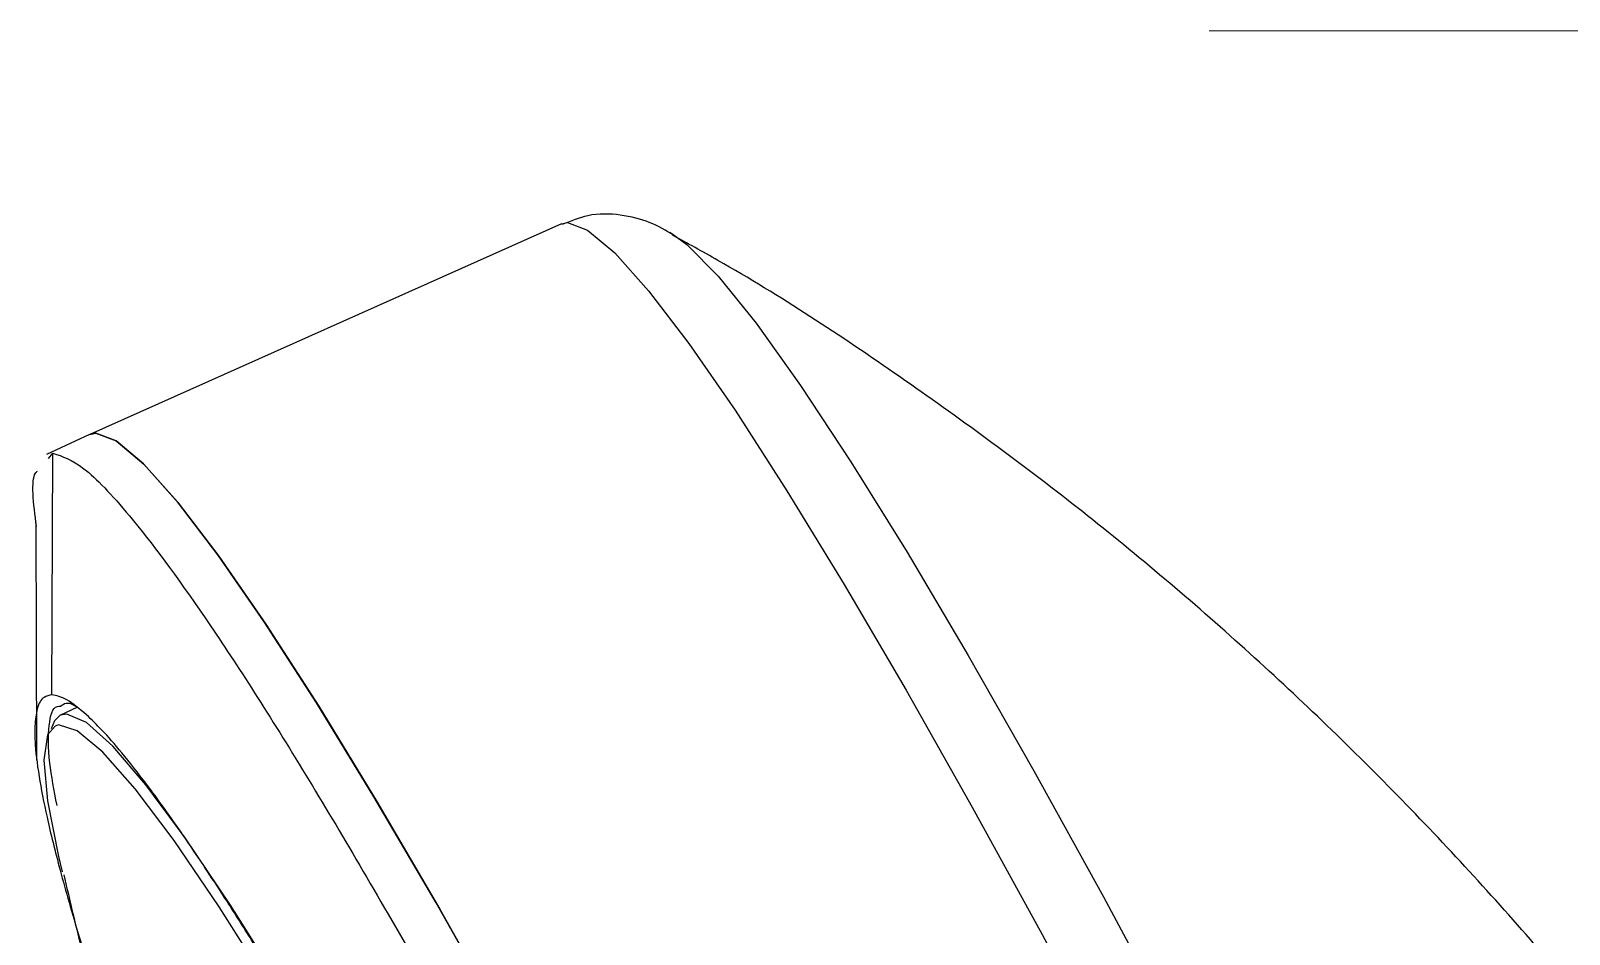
# Model space of a CAD drawing. Header units: millimetres. Extents: x 6110 to 6704, y -3675 to -2835.
# Drawn here: x 6564.87 to 6572.9, y -3184.19 to -3179.47 of the extents above; entities that cross this region are included whole.
import ezdxf

# ---------------------------------------------------------------- set-up
doc = ezdxf.new("R2010")
doc.units = ezdxf.units.MM
doc.header["$LTSCALE"] = 0.1
doc.linetypes.add('CENTERX2', pattern=[101.6, 63.5, -12.7, 12.7, -12.7])
doc.layers.get('0').update_dxf_attribs({"lineweight": 13})
doc.layers.add('CENTER', color=1, linetype='CENTERX2', lineweight=15)

msp = doc.modelspace()

# ---------------------------------------------------------------- linework, layer by layer
at = {"linetype": 'Continuous', "lineweight": 25}
for p, q in [((6567.6375, -3180.4783), (6565.1761, -3181.5788)), ((6568.2042, -3180.5226), (6568.2141, -3180.5286)), ((6565.1749, -3181.5793), (6564.9506, -3181.6843)), ((6565.2081, -3181.5723), (6565.1749, -3181.5793)), ((6564.96, -3181.7042), (6564.9837, -3181.6773)), ((6564.9781, -3182.9387), (6564.9837, -3181.6772)), ((6564.8939, -3182.0407), (6564.8982, -3183.2808)), ((6565.1084, -3183.0045), (6565.0221, -3183.0449)), ((6565.0563, -3183.0389), (6565.022, -3183.045))]:
    msp.add_line(p, q, dxfattribs=at)
at = {"linetype": 'Continuous', "lineweight": 25, "flags": 128}
for points in [[(6567.6375, -3180.4783), (6567.6693, -3180.4719), (6567.7746, -3180.5117), (6567.9161, -3180.631), (6568.0926, -3180.8289), (6568.3025, -3181.1035), (6568.5441, -3181.4526), (6568.8154, -3181.8732), (6569.1139, -3182.3617), (6569.4372, -3182.914), (6569.7825, -3183.5252), (6570.1469, -3184.1903), (6570.5272, -3184.9035), (6570.9202, -3185.6588), (6571.3226, -3186.4496), (6571.7308, -3187.2693), (6572.1415, -3188.1109), (6572.5512, -3188.9672), (6572.9563, -3189.8308)], [(6568.2141, -3180.5286), (6568.2928, -3180.5874), (6568.4556, -3180.7524), (6568.6539, -3180.9982), (6568.8858, -3181.3223), (6569.1494, -3181.7221), (6569.4422, -3182.1937), (6569.7616, -3182.733), (6570.1046, -3183.3351), (6570.4683, -3183.9944), (6570.8492, -3184.7051), (6571.2439, -3185.4607), (6571.6489, -3186.2544), (6572.0605, -3187.0789), (6572.4749, -3187.9269), (6572.8885, -3188.7905), (6573.2974, -3189.6621)], [(6565.1761, -3181.5788), (6565.2078, -3181.5723), (6565.3143, -3181.6126), (6565.4578, -3181.7339), (6565.6369, -3181.9353), (6565.8501, -3182.215), (6566.0955, -3182.5705), (6566.3711, -3182.9988), (6566.6743, -3183.4961), (6567.0028, -3184.0582), (6567.3534, -3184.6801), (6567.7233, -3185.3566), (6568.1093, -3186.0818), (6568.5079, -3186.8493), (6568.9158, -3187.6525), (6569.3293, -3188.4845), (6569.745, -3189.338), (6570.1592, -3190.2057), (6570.5684, -3191.0801), (6570.9689, -3191.9536), (6571.3574, -3192.8186), (6571.7304, -3193.6677)], [(6571.6781, -3193.5473), (6571.3054, -3192.7018), (6570.918, -3191.8416), (6570.5192, -3190.974), (6570.1122, -3190.1064), (6569.7007, -3189.2462), (6569.2881, -3188.4008), (6568.878, -3187.5773), (6568.4738, -3186.7829), (6568.079, -3186.0242), (6567.6969, -3185.3077), (6567.3309, -3184.6396), (6566.984, -3184.0255), (6566.6592, -3183.4708), (6566.3593, -3182.98), (6566.0869, -3182.5575), (6565.8441, -3182.2068), (6565.6332, -3181.9309), (6565.456, -3181.7322), (6565.3138, -3181.6123), (6565.2081, -3181.5723)], [(6565.022, -3183.045), (6564.9911, -3183.0739), (6564.9736, -3183.1172)], [(6570.8141, -3193.7412), (6570.4698, -3192.9561), (6570.1103, -3192.1551), (6569.739, -3191.3459), (6569.3594, -3190.5362), (6568.9754, -3189.7338), (6568.5904, -3188.9465), (6568.2083, -3188.1818), (6567.8328, -3187.4471), (6567.4674, -3186.7495), (6567.1156, -3186.0957), (6566.7809, -3185.492), (6566.4665, -3184.9442), (6566.1754, -3184.4576), (6565.9104, -3184.0369), (6565.6741, -3183.6861), (6565.4687, -3183.4086), (6565.2962, -3183.207), (6565.1583, -3183.0834), (6565.0563, -3183.0389)], [(6564.9943, -3183.1016), (6564.955, -3183.1475), (6564.9354, -3183.2803), (6564.9546, -3183.493), (6565.0124, -3183.7834), (6565.0318, -3183.8638)], [(6570.7978, -3193.8347), (6570.4513, -3193.0428), (6570.0888, -3192.2337), (6569.7139, -3191.4155), (6569.3304, -3190.5963), (6568.942, -3189.7843), (6568.5527, -3188.9876), (6568.1662, -3188.214), (6567.7864, -3187.4713), (6567.4171, -3186.7668), (6567.062, -3186.1075), (6566.7246, -3185.5), (6566.4082, -3184.9503), (6566.116, -3184.464), (6565.8509, -3184.0457), (6565.6156, -3183.6997), (6565.4123, -3183.4295), (6565.2431, -3183.2376), (6565.1097, -3183.1261), (6565.0133, -3183.0959), (6564.9943, -3183.1016)]]:
    msp.add_lwpolyline(points, dxfattribs=at)
at = {"linetype": 'Continuous', "lineweight": 25}
for points, knots in [([(6568.2232, -3180.5376), (6568.1844, -3180.514), (6568.1116, -3180.4698), (6567.9569, -3180.4286), (6567.7896, -3180.4223), (6567.6867, -3180.4647), (6567.6423, -3180.483)], [0, 0, 0, 0, 0.3063102, 0.5745238, 0.8161487, 1, 1, 1, 1]), ([(6575.3544, -3188.3302), (6575.2638, -3188.134), (6575.0269, -3187.6211), (6574.5789, -3186.8181), (6574.0155, -3185.9194), (6573.3885, -3185.0476), (6572.7026, -3184.2071), (6571.9589, -3183.4037), (6571.1598, -3182.6428), (6570.3087, -3181.9275), (6569.4051, -3181.2686), (6568.7046, -3180.8041), (6568.2953, -3180.5805), (6568.2151, -3180.5367)], [0, 0, 0, 0, 0.060361, 0.157788, 0.256581, 0.356547, 0.457539, 0.559438, 0.66215, 0.765601, 0.869727, 0.974482, 1, 1, 1, 1]), ([(6564.9837, -3181.6773), (6565.0323, -3181.6929), (6565.1305, -3181.7242), (6565.3919, -3182), (6565.7643, -3182.5015), (6566.2672, -3183.2845), (6566.8606, -3184.2963), (6567.5205, -3185.4904), (6568.2376, -3186.8552), (6568.9801, -3188.3268), (6569.74, -3189.8903), (6570.4814, -3191.4736), (6571.1986, -3193.0595), (6571.8555, -3194.5759), (6572.4479, -3196.006), (6572.9467, -3197.2845), (6573.3492, -3198.3961), (6573.636, -3199.2934), (6573.7966, -3199.9574), (6573.8415, -3200.3734), (6573.768, -3200.428), (6573.735, -3200.4525)], [0, 0, 0, 0, 0.04229, 0.08533, 0.138911, 0.194045, 0.247626, 0.302761, 0.356342, 0.411476, 0.465057, 0.520191, 0.573772, 0.628906, 0.682487, 0.737622, 0.791202, 0.846337, 0.899918, 0.955052, 1, 1, 1, 1]), ([(6564.8971, -3182.059), (6564.8824, -3181.939), (6564.8659, -3181.8046), (6564.8986, -3181.7732), (6564.9021, -3181.7698)], [0, 0, 0, 0, 0.893351, 1, 1, 1, 1]), ([(6564.9781, -3182.9387), (6564.9636, -3182.9415), (6564.9296, -3182.948), (6564.8985, -3183.0002), (6564.892, -3183.0703), (6564.8889, -3183.1031)], [0, 0, 0, 0, 0.284831, 0.665775, 1, 1, 1, 1]), ([(6565.0048, -3183.5168), (6564.99, -3183.4385), (6564.9558, -3183.2576), (6564.96, -3183.0912), (6564.9812, -3182.9971), (6565.0169, -3182.998), (6565.0221, -3182.9982)], [0, 0, 0, 0, 0.260001, 0.600604, 0.941207, 1, 1, 1, 1]), ([(6565.1584, -3183.0427), (6565.1224, -3183.0124), (6565.0505, -3182.9519), (6565.0022, -3182.9431), (6564.9781, -3182.9387)], [0, 0, 0, 0, 0.499987, 1, 1, 1, 1]), ([(6565.0221, -3182.9982), (6565.0406, -3182.9844), (6565.0601, -3182.9699), (6565.0988, -3182.9973), (6565.1007, -3182.9986)], [0, 0, 0, 0, 0.9519218, 1, 1, 1, 1]), ([(6569.705, -3191.3068), (6569.6663, -3191.2236), (6569.5897, -3191.059), (6569.4752, -3190.8146), (6569.3517, -3190.5528), (6569.2275, -3190.2913), (6569.1109, -3190.0476), (6569.0398, -3189.8997), (6568.9907, -3189.798), (6568.9262, -3189.6642), (6568.8429, -3189.4928), (6568.7527, -3189.3079), (6568.6811, -3189.1618), (6568.6009, -3188.9987), (6568.512, -3188.8189), (6568.4146, -3188.623), (6568.3196, -3188.4328), (6568.1995, -3188.1939), (6568.0303, -3187.8598), (6567.8057, -3187.4218), (6567.5806, -3186.9902), (6567.3754, -3186.6021), (6567.1833, -3186.244), (6566.997, -3185.9021), (6566.8192, -3185.5814), (6566.6525, -3185.2853), (6566.4835, -3184.9907), (6566.3187, -3184.7098), (6566.1636, -3184.4515), (6566.0213, -3184.2204), (6565.8632, -3183.9706), (6565.7083, -3183.7361), (6565.5725, -3183.5415), (6565.454, -3183.38), (6565.3451, -3183.2419), (6565.2408, -3183.1219), (6565.1847, -3183.068), (6565.1584, -3183.0427)], [0, 0, 0, 0, 0.021095, 0.041774, 0.062036, 0.087668, 0.108472, 0.124451, 0.125701, 0.134698, 0.158945, 0.170139, 0.182887, 0.197192, 0.213052, 0.230468, 0.249438, 0.264203, 0.295282, 0.341276, 0.387506, 0.421052, 0.458271, 0.499166, 0.532192, 0.567289, 0.604458, 0.642664, 0.679349, 0.714691, 0.748691, 0.803167, 0.844771, 0.873498, 0.920536, 0.962703, 1, 1, 1, 1]), ([(6564.8889, -3183.1031), (6564.8888, -3183.1285), (6564.8885, -3183.2001), (6564.9068, -3183.3529), (6564.9503, -3183.5773), (6565.0187, -3183.8539), (6565.1065, -3184.1592), (6565.1774, -3184.3874), (6565.2122, -3184.4941), (6565.2159, -3184.5055)], [0, 0, 0, 0, 0.102675, 0.289104, 0.461268, 0.647219, 0.846685, 0.983565, 1, 1, 1, 1]), ([(6565.0402, -3183.8784), (6565.0694, -3184.0054), (6565.1141, -3184.1998), (6565.168, -3184.3919), (6565.1867, -3184.4586)], [0, 0, 0, 0, 0.65288, 1, 1, 1, 1])]:
    msp.add_open_spline(points, degree=3, knots=knots, dxfattribs=at)
at = {"layer": 'CENTER'}
msp.add_line((6571.0199, -3179.4703), (6610.0048, -3179.4703), dxfattribs=at)

doc.saveas('drawing.dxf')
